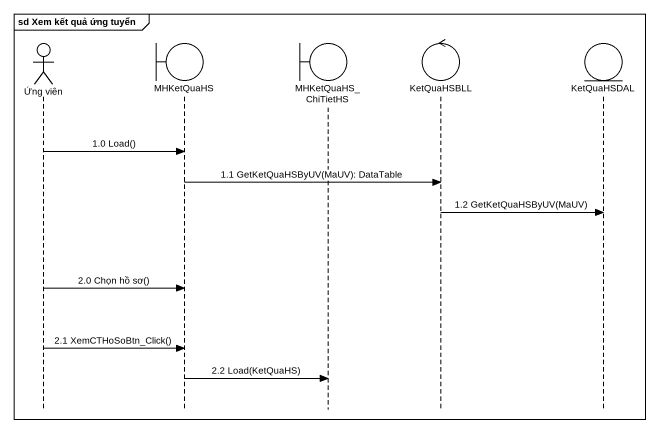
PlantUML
@startuml
mainframe sd Xem kết quả ứng tuyển
hide footbox
actor "Ứng viên" as Ứng_viên
boundary MHKetQuaHS
boundary MHKetQuaHS_ChiTietHS
control KetQuaHSBLL
entity KetQuaHSDAL

Ứng_viên -> MHKetQuaHS : 1.0 Load()
MHKetQuaHS -> KetQuaHSBLL : 1.1 GetKetQuaHSByUV(MaUV): DataTable
KetQuaHSBLL -> KetQuaHSDAL : 1.2 GetKetQuaHSByUV(MaUV)
Ứng_viên -> MHKetQuaHS : 2.0 Chọn hồ sơ()
Ứng_viên -> MHKetQuaHS : 2.1 XemCTHoSoBtn_Click()
MHKetQuaHS -> MHKetQuaHS_ChiTietHS : 2.2 Load(KetQuaHS)
@enduml
